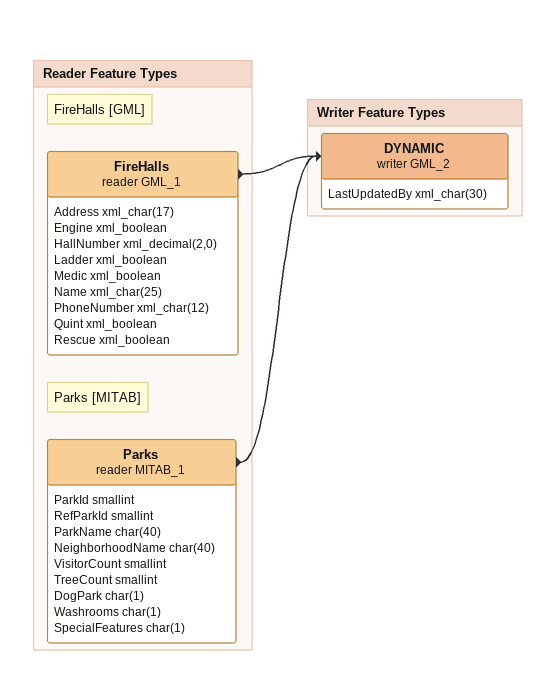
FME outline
Bookmark: Reader Feature Types
Note: FireHalls [GML]
FireHalls (reader GML_1)
    attributes: Address xml_char(17), Engine xml_boolean, HallNumber xml_decimal(2,0), Ladder xml_boolean, Medic xml_boolean, Name xml_char(25), PhoneNumber xml_char(12), Quint xml_boolean, Rescue xml_boolean
    -> DYNAMIC (writer GML_2)
Note: Parks [MITAB]
Parks (reader MITAB_1)
    attributes: ParkId smallint, RefParkId smallint, ParkName char(40), NeighborhoodName char(40), VisitorCount smallint, TreeCount smallint, DogPark char(1), Washrooms char(1), SpecialFeatures char(1)
    -> DYNAMIC (writer GML_2)

Bookmark: Writer Feature Types
DYNAMIC (writer GML_2)
    attributes: LastUpdatedBy xml_char(30)
